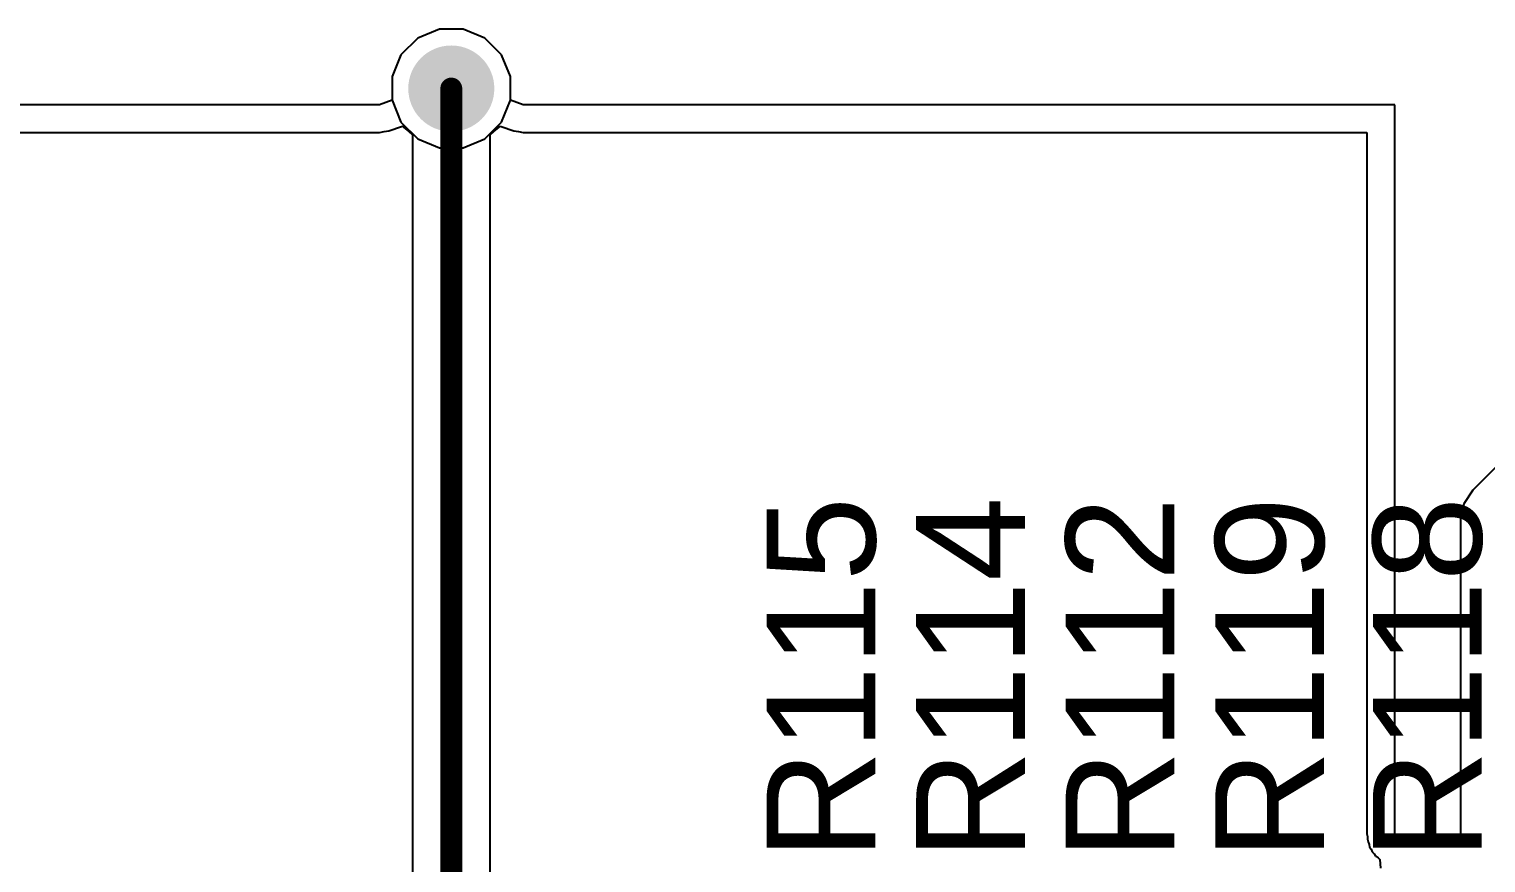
# Model space of a CAD drawing. Header units: millimetres. Extents: x 0 to 5423, y 0 to 5425.
# Drawn here: x 85.97 to 99.58, y 34.96 to 42.74 of the extents above; entities that cross this region are included whole.
import ezdxf

# ---------------------------------------------------------------- set-up
doc = ezdxf.new("R2010")
doc.units = ezdxf.units.MM
for name, color, linetype in [('BottomLayer', 5, 'Continuous'), ('BottomSolder', 6, 'Continuous'), ('TopLayer', 1, 'Continuous'), ('TopOverlay', 2, 'Continuous'), ('TopSolder', 216, 'Continuous'), ('ViaHoleLayer', 16, 'Continuous')]:
    doc.layers.add(name, color=color, linetype=linetype)
doc.styles.add('Arial', font='', dxfattribs={"height": 0.2})
doc.styles.get('Arial').set_extended_font_data('Arial')

msp = doc.modelspace()

# ---------------------------------------------------------------- hatches: boundary and pattern name
at = {"layer": 'BottomLayer'}
h = msp.add_hatch(color=5, dxfattribs=at)
edge = h.paths.add_edge_path()
edge.add_arc((89.916, 42.189), 0.3, 0, 360)
at = {"layer": 'BottomSolder'}
h = msp.add_hatch(color=6, dxfattribs=at)
edge = h.paths.add_edge_path()
edge.add_arc((89.916, 42.189), 0.402, 0, 360)
at = {"layer": 'TopLayer'}
h = msp.add_hatch(color=1, dxfattribs=at)
edge = h.paths.add_edge_path()
edge.add_arc((89.916, 42.189), 0.3, 0, 360)
at = {"layer": 'TopSolder'}
h = msp.add_hatch(color=216, dxfattribs=at)
edge = h.paths.add_edge_path()
edge.add_arc((89.916, 42.189), 0.402, 0, 360)
at = {"layer": 'ViaHoleLayer'}
h = msp.add_hatch(color=16, dxfattribs=at)
edge = h.paths.add_edge_path()
edge.add_arc((89.916, 42.189), 0.15, 0, 360)

# ---------------------------------------------------------------- linework, layer by layer
at = {"layer": 'BottomLayer'}
for p, q in [((89.806, 42.743), (89.602, 42.659)), ((90.026, 42.743), (89.806, 42.743)), ((90.23, 42.659), (90.026, 42.743)), ((89.602, 42.659), (89.446, 42.503)), ((90.386, 42.503), (90.23, 42.659)), ((89.446, 42.503), (89.362, 42.3)), ((90.47, 42.3), (90.386, 42.503)), ((89.362, 42.3), (89.362, 42.079)), ((90.47, 42.079), (90.47, 42.3)), ((89.362, 42.079), (89.446, 41.876)), ((90.386, 41.876), (90.47, 42.079)), ((89.446, 41.876), (89.602, 41.72)), ((90.23, 41.72), (90.386, 41.876)), ((89.602, 41.72), (89.806, 41.635)), ((90.026, 41.635), (90.23, 41.72)), ((89.806, 41.635), (90.026, 41.635))]:
    msp.add_line(p, q, dxfattribs=at)
at = {"layer": 'TopLayer'}
for p, q in [((89.806, 42.743), (89.602, 42.659)), ((90.026, 42.743), (89.806, 42.743)), ((90.23, 42.659), (90.026, 42.743)), ((89.602, 42.659), (89.446, 42.503)), ((90.386, 42.503), (90.23, 42.659)), ((89.446, 42.503), (89.362, 42.3)), ((90.47, 42.3), (90.386, 42.503)), ((89.362, 42.3), (89.362, 42.079)), ((90.47, 42.079), (90.47, 42.3)), ((89.362, 42.079), (89.245, 42.037)), ((90.587, 42.037), (90.47, 42.079)), ((89.245, 42.037), (80.778, 42.037)), ((98.73, 42.037), (90.587, 42.037)), ((98.73, 41.778), (98.73, 42.037)), ((89.245, 41.778), (89.288, 41.787)), ((89.288, 41.787), (89.332, 41.793)), ((89.332, 41.793), (89.45, 41.836)), ((89.45, 41.836), (89.455, 41.839)), ((89.455, 41.839), (89.456, 41.839)), ((89.456, 41.839), (89.515, 41.791)), ((89.515, 41.791), (89.553, 41.757)), ((90.279, 41.757), (90.317, 41.791)), ((90.317, 41.791), (90.376, 41.839)), ((90.376, 41.839), (90.377, 41.839)), ((90.377, 41.839), (90.382, 41.836)), ((90.382, 41.836), (90.5, 41.793)), ((90.5, 41.793), (90.544, 41.787)), ((90.544, 41.787), (90.587, 41.778)), ((81.037, 41.778), (89.245, 41.778)), ((89.553, 41.757), (89.553, 29.489)), ((90.279, 29.64), (90.279, 41.757)), ((90.587, 41.778), (98.471, 41.778)), ((98.471, 41.778), (98.471, 35.23)), ((98.73, 35.23), (98.73, 41.778)), ((100.817, 39.797), (99.459, 38.439)), ((99.459, 38.439), (99.375, 38.313)), ((99.375, 38.313), (99.345, 38.164)), ((99.345, 38.164), (99.345, 35.204)), ((98.471, 35.23), (98.476, 35.205)), ((98.476, 35.205), (98.476, 35.179)), ((98.476, 35.179), (98.481, 35.156)), ((98.481, 35.156), (98.49, 35.132)), ((98.49, 35.132), (98.491, 35.131)), ((98.491, 35.131), (98.491, 35.13)), ((98.491, 35.13), (98.491, 35.13)), ((98.491, 35.13), (98.496, 35.106)), ((98.735, 35.206), (98.73, 35.23)), ((98.735, 35.205), (98.735, 35.206)), ((98.736, 35.204), (98.735, 35.205)), ((99.345, 35.204), (98.736, 35.204)), ((98.496, 35.106), (98.509, 35.086)), ((98.509, 35.086), (98.519, 35.063)), ((98.519, 35.063), (98.52, 35.061)), ((98.52, 35.061), (98.538, 35.043)), ((98.538, 35.043), (98.552, 35.022)), ((98.552, 35.022), (98.553, 35.021)), ((98.553, 35.021), (98.574, 35.007)), ((98.574, 35.007), (98.591, 34.99)), ((98.591, 34.99), (98.597, 34.911))]:
    msp.add_line(p, q, dxfattribs=at)
at = {"layer": 'TopLayer', "const_width": 0.203}
msp.add_lwpolyline([(89.916, 29.489), (89.916, 42.189)], dxfattribs=at)
at = {"layer": 'TopLayer', "const_width": 0.102}
msp.add_lwpolyline([(89.865, 42.189, 1), (89.967, 42.189, 1)], format="xyb", close=True, dxfattribs=at)

# ---------------------------------------------------------------- texts
at = {"layer": 'TopOverlay', "style": 'Arial'}
for s, p in [('R115', (93.878, 34.985)), ('R114', (95.275, 34.985)), ('R112', (96.672, 34.985)), ('R119', (98.069, 34.985)), ('R118', (99.542, 34.985))]:
    msp.add_text(s, height=1.016, rotation=90, dxfattribs=at).set_placement(p)

doc.saveas('drawing.dxf')
